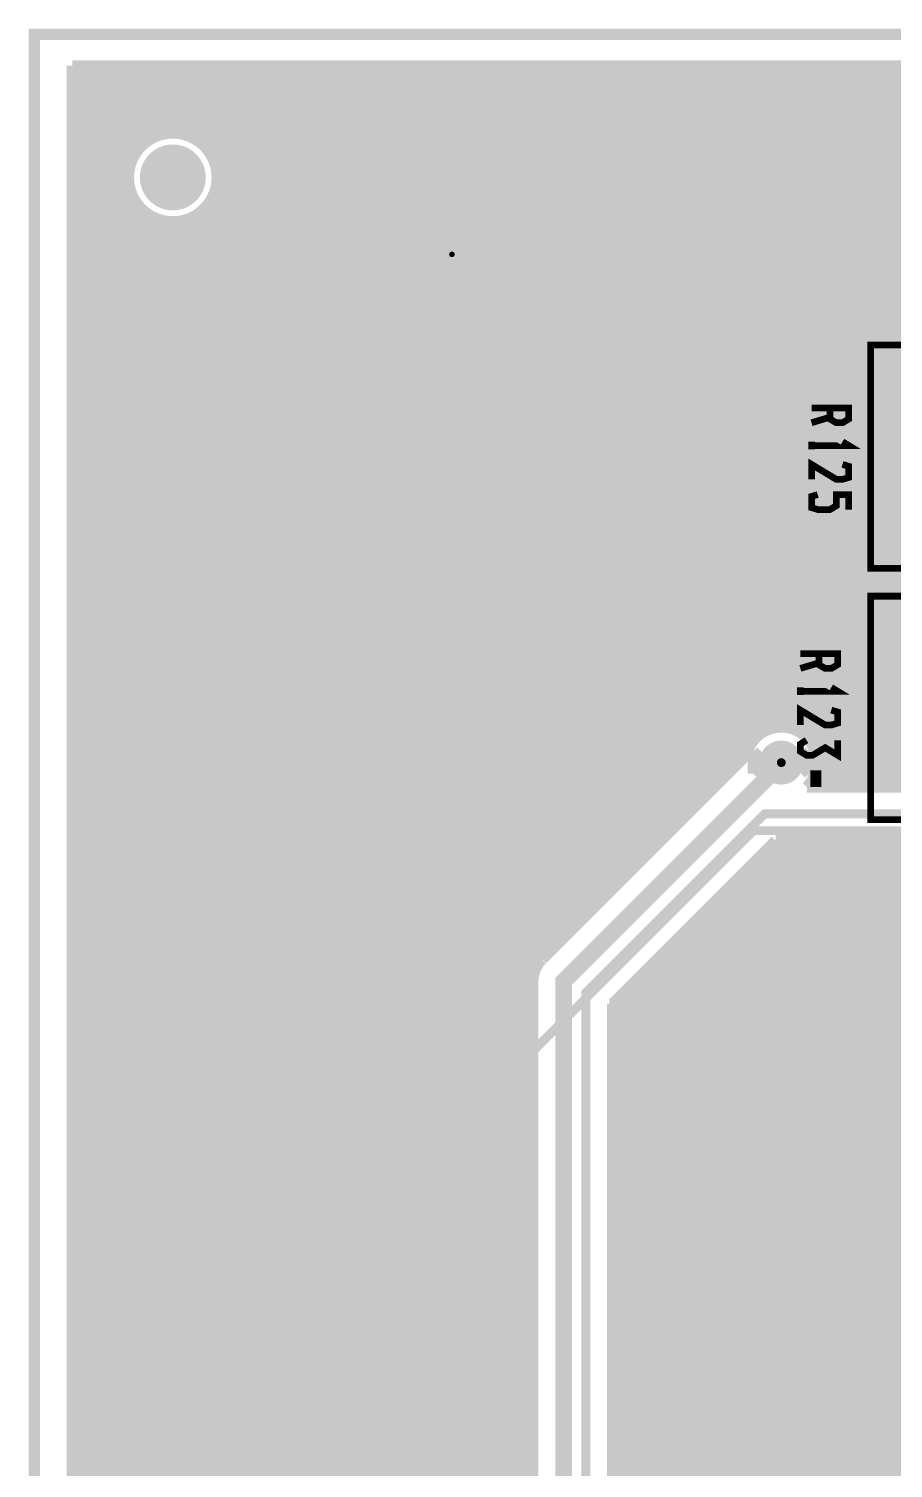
# Model space of a CAD drawing. Extents: x -10 to 131, y -93 to 209.
# Drawn here: x -9.63 to 10.04, y 176.38 to 209.12 of the extents above; entities that cross this region are included whole.
import ezdxf

# ---------------------------------------------------------------- set-up
doc = ezdxf.new("R2010")
doc.units = 0
doc.header["$MEASUREMENT"] = 0
doc.layers.get('0').update_dxf_attribs({"linetype": 'CONTINUOUS'})
for name, color, linetype in [('22-303-0_ASB', 7, 'CONTINUOUS'), ('22-303-0_AST', 7, 'CONTINUOUS'), ('22-303-0_BOT', 2, 'CONTINUOUS'), ('22-303-0_DRD', 6, 'CONTINUOUS'), ('22-303-0_DRL', 1, 'CONTINUOUS'), ('22-303-0_GND', 3, 'CONTINUOUS'), ('22-303-0_IN1', 10, 'CONTINUOUS'), ('22-303-0_SMB', 14, 'CONTINUOUS'), ('22-303-0_SMT', 9, 'CONTINUOUS'), ('22-303-0_SST', 8, 'CONTINUOUS'), ('22-303-0_TOP', 15, 'CONTINUOUS'), ('THRUHOLE_TAP', 2, 'CONTINUOUS')]:
    doc.layers.add(name, color=color, linetype=linetype)

# ---------------------------------------------------------------- blocks, each defined once
blk = doc.blocks.new('ROUND_1')
at = {"const_width": 2.99974}
blk.add_lwpolyline([(-1.49987, 0, 1), (1.49987, 0, 1)], format="xyb", close=True, dxfattribs=at)
blk = doc.blocks.new('ROUND_2')
at = {"const_width": 0.50038}
blk.add_lwpolyline([(-0.25019, 0, 1), (0.25019, 0, 1)], format="xyb", close=True, dxfattribs=at)
blk = doc.blocks.new('ROUND_70')
at = {"const_width": 0.29972}
blk.add_lwpolyline([(-0.14986, 0, 1), (0.14986, 0, 1)], format="xyb", close=True, dxfattribs=at)
blk = doc.blocks.new('ROUND_111')
at = {"const_width": 1.49987}
blk.add_lwpolyline([(-0.749934, 0, 1), (0.749934, 0, 1)], format="xyb", close=True, dxfattribs=at)
blk = doc.blocks.new('ROUND_117')
at = {"const_width": 0.10033}
blk.add_lwpolyline([(-0.050164, 0, 1), (0.050164, 0, 1)], format="xyb", close=True, dxfattribs=at)
blk = doc.blocks.new('ROUND_79')
at = {"const_width": 0.0635}
blk.add_lwpolyline([(-0.03175, 0, 1), (0.03175, 0, 1)], format="xyb", close=True, dxfattribs=at)
blk = doc.blocks.new('ROUND_100')
at = {"const_width": 0.50038}
blk.add_lwpolyline([(-0.25019, 0, 1), (0.25019, 0, 1)], format="xyb", close=True, dxfattribs=at)
blk = doc.blocks.new('ROUND_102')
at = {"const_width": 1.75006}
blk.add_lwpolyline([(-0.87503, 0, 1), (0.87503, 0, 1)], format="xyb", close=True, dxfattribs=at)
blk = doc.blocks.new('ROUND_105')
at = {"const_width": 0.7493}
blk.add_lwpolyline([(-0.37465, 0, 1), (0.37465, 0, 1)], format="xyb", close=True, dxfattribs=at)
blk = doc.blocks.new('ROUND_108')
at = {"const_width": 0.10033}
blk.add_lwpolyline([(-0.050164, 0, 1), (0.050164, 0, 1)], format="xyb", close=True, dxfattribs=at)
blk = doc.blocks.new('ROUND_82')
at = {"const_width": 1.49987}
blk.add_lwpolyline([(-0.749934, 0, 1), (0.749934, 0, 1)], format="xyb", close=True, dxfattribs=at)

msp = doc.modelspace()

# ---------------------------------------------------------------- linework, layer by layer
at = {"layer": '22-303-0_ASB', "const_width": 0.254}
msp.add_lwpolyline([(111.00054, 208.99374), (111.00054, 198.99376), (116.0018, 198.99376), (116.0018, 208.99374), (130.50012, 208.99374), (130.50012, -31.00578), (-9.4996, -31.00578), (-9.4996, 208.99374), (111.00054, 208.99374)], dxfattribs=at)
at = {"layer": '22-303-0_AST'}
for points, const_width in [([(111.00054, 208.99374), (111.00054, 198.99376), (116.0018, 198.99376), (116.0018, 208.99374), (130.50012, 208.99374), (130.50012, -31.00578), (-9.4996, -31.00578), (-9.4996, 208.99374), (111.00054, 208.99374)], 0.254), ([(9.525, 201.93), (9.525, 196.85), (12.065, 196.85), (12.065, 201.93), (9.525, 201.93)], 0.1524), ([(9.525, 196.215), (9.525, 191.135), (12.065, 191.135), (12.065, 196.215), (9.525, 196.215)], 0.1524)]:
    msp.add_lwpolyline(points, dxfattribs=dict(at, const_width=const_width))
at = {"layer": '22-303-0_BOT'}
for points, const_width in [([(110.363, 208.28), (-8.636, 208.28)], 0.254), ([(-8.636, 208.28), (-8.636, 90.2462)], 0.254), ([(-8.4074, 208.28), (-8.4074, 90.35034)], 0.254), ([(-8.1788, 208.28), (-8.1788, 90.75166)], 0.254), ([(-7.9502, 208.28), (-7.9502, 90.9066)], 0.254), ([(-7.7216, 208.28), (-7.7216, 90.9701)], 0.254), ([(-7.493, 208.28), (-7.493, 90.96756)], 0.254), ([(-7.2644, 208.28), (-7.2644, 206.16164)], 0.254), ([(-7.0358, 208.28), (-7.0358, 206.4766)], 0.254), ([(-6.8072, 208.28), (-6.8072, 206.63662)], 0.254), ([(-6.5786, 208.28), (-6.5786, 206.72044)], 0.254), ([(-6.35, 208.28), (-6.35, 206.74838)], 0.254), ([(-6.1214, 208.28), (-6.1214, 206.72044)], 0.254), ([(-5.8928, 208.28), (-5.8928, 206.63662)], 0.254), ([(-5.6642, 208.28), (-5.6642, 206.4766)], 0.254), ([(-5.4356, 208.28), (-5.4356, 206.16164)], 0.254), ([(-5.207, 208.28), (-5.207, 90.5002)], 0.254), ([(-4.9784, 208.28), (-4.9784, 90.58148)], 0.254), ([(-4.7498, 208.28), (-4.7498, 90.59164)], 0.254), ([(-4.5212, 208.28), (-4.5212, 90.53576)], 0.254), ([(-4.2926, 208.28), (-4.2926, 90.39606)], 0.254), ([(-4.064, 208.28), (-4.064, 90.45956)], 0.254), ([(-3.8354, 208.28), (-3.8354, 90.4621)], 0.254), ([(-3.6068, 208.28), (-3.6068, 90.3986)], 0.254), ([(-3.3782, 208.28), (-3.3782, 90.24366)], 0.254), ([(-3.1496, 208.28), (-3.1496, 89.84234)], 0.254), ([(-2.921, 208.28), (-2.921, 52.48656)], 0.254), ([(-2.6924, 208.28), (-2.6924, 52.4891)], 0.254), ([(-2.4638, 208.28), (-2.4638, 52.4256)], 0.254), ([(-2.2352, 208.28), (-2.2352, 52.27066)], 0.254), ([(-2.0066, 208.28), (-2.0066, 51.86934)], 0.254), ([(-1.778, 208.28), (-1.778, 45.89272)], 0.254), ([(-1.5494, 208.28), (-1.5494, 45.8597)], 0.254), ([(-1.3208, 208.28), (-1.3208, 45.75048)], 0.254), ([(-1.0922, 208.28), (-1.0922, 54.10454)], 0.254), ([(-0.8636, 208.28), (-0.8636, 120.4722)], 0.254), ([(-0.635, 208.28), (-0.635, 120.76938)], 0.254), ([(-0.4064, 208.28), (-0.4064, 120.89892)], 0.254), ([(-0.1778, 208.28), (-0.1778, 121.07926)], 0.254), ([(0.0508, 208.28), (0.0508, 121.30786)], 0.254), ([(0.2794, 208.28), (0.2794, 121.53646)], 0.254), ([(0.508, 208.28), (0.508, 121.7422)], 0.254), ([(0.7366, 208.28), (0.7366, 121.83872)], 0.254), ([(0.9652, 208.28), (0.9652, 121.8565)], 0.254), ([(1.1938, 208.28), (1.1938, 121.8565)], 0.254), ([(1.4224, 208.28), (1.4224, 121.8565)], 0.254), ([(1.651, 208.28), (1.651, 121.8565)], 0.254), ([(1.8796, 208.28), (1.8796, 187.67806)], 0.254), ([(2.1082, 208.28), (2.1082, 188.00826)], 0.254), ([(2.3368, 208.28), (2.3368, 188.23686)], 0.254), ([(2.5654, 208.28), (2.5654, 188.46546)], 0.254), ([(2.794, 208.28), (2.794, 188.69406)], 0.254), ([(3.0226, 208.28), (3.0226, 188.92266)], 0.254), ([(3.2512, 208.28), (3.2512, 189.15126)], 0.254), ([(3.4798, 208.28), (3.4798, 189.37986)], 0.254), ([(3.7084, 208.28), (3.7084, 189.60846)], 0.254), ([(3.937, 208.28), (3.937, 189.83706)], 0.254), ([(4.1656, 208.28), (4.1656, 190.06566)], 0.254), ([(4.3942, 208.28), (4.3942, 190.29426)], 0.254), ([(4.6228, 208.28), (4.6228, 190.52286)], 0.254), ([(4.8514, 208.28), (4.8514, 190.75146)], 0.254), ([(5.08, 208.28), (5.08, 190.98006)], 0.254), ([(5.3086, 208.28), (5.3086, 191.20866)], 0.254), ([(5.5372, 208.28), (5.5372, 191.43726)], 0.254), ([(5.7658, 208.28), (5.7658, 191.66586)], 0.254), ([(5.9944, 208.28), (5.9944, 191.89446)], 0.254), ([(6.223, 208.28), (6.223, 192.12306)], 0.254), ([(6.4516, 208.28), (6.4516, 192.35166)], 0.254), ([(6.6802, 208.28), (6.6802, 192.58026)], 0.254), ([(6.9088, 208.28), (6.9088, 192.98666)], 0.254), ([(7.1374, 208.28), (7.1374, 193.1543)], 0.254), ([(7.366, 208.28), (7.366, 193.22796)], 0.254), ([(7.5946, 208.28), (7.5946, 193.2305)], 0.254), ([(7.8232, 208.28), (7.8232, 193.167)], 0.254), ([(8.0518, 208.28), (8.0518, 193.01206)], 0.254), ([(8.2804, 208.28), (8.2804, 192.61074)], 0.254), ([(8.509, 208.28), (8.509, 191.8716)], 0.254), ([(8.7376, 208.28), (8.7376, 191.8716)], 0.254), ([(8.9662, 208.28), (8.9662, 191.8716)], 0.254), ([(9.1948, 208.28), (9.1948, 191.8716)], 0.254), ([(9.4234, 208.28), (9.4234, 191.8716)], 0.254), ([(9.652, 208.28), (9.652, 191.8716)], 0.254), ([(9.8806, 208.28), (9.8806, 191.8716)], 0.254), ([(10.1092, 208.28), (10.1092, 191.8716)], 0.254), ([(110.363, 208.0768), (-8.636, 208.0768)], 0.254), ([(110.363, 207.8482), (-8.636, 207.8482)], 0.254), ([(110.363, 207.6196), (-8.636, 207.6196)], 0.254), ([(110.363, 207.391), (-8.636, 207.391)], 0.254), ([(110.363, 207.1624), (-8.636, 207.1624)], 0.254), ([(110.363, 206.9338), (-8.636, 206.9338)], 0.254), ([(-6.63956, 206.7052), (-8.636, 206.7052)], 0.254), ([(-7.0358, 206.4766), (-8.636, 206.4766)], 0.254), ([(110.363, 206.7052), (-6.06044, 206.7052)], 0.254), ([(110.363, 206.4766), (-5.66166, 206.4766)], 0.254), ([(-7.21868, 206.248), (-8.636, 206.248)], 0.254), ([(110.363, 206.248), (-5.47878, 206.248)], 0.254), ([(-7.31774, 206.0194), (-8.636, 206.0194)], 0.254), ([(110.363, 206.0194), (-5.38226, 206.0194)], 0.254), ([(-7.35584, 205.7908), (-8.636, 205.7908)], 0.254), ([(-7.3406, 205.5622), (-8.636, 205.5622)], 0.254), ([(110.363, 205.5622), (-5.35686, 205.5622)], 0.254), ([(110.363, 205.7908), (-5.34416, 205.7908)], 0.254), ([(-7.27202, 205.3336), (-8.636, 205.3336)], 0.254), ([(-7.2644, 205.31582), (-7.2644, 90.8939)], 0.254), ([(-5.4356, 205.31582), (-5.4356, 90.32748)], 0.254), ([(110.363, 205.3336), (-5.42798, 205.3336)], 0.254), ([(-7.13232, 205.105), (-8.636, 205.105)], 0.254), ([(-6.86816, 204.8764), (-8.636, 204.8764)], 0.254), ([(-7.0358, 205.00086), (-7.0358, 90.72626)], 0.254), ([(-6.8072, 204.84084), (-6.8072, 89.69248)], 0.254), ([(-5.8928, 204.84084), (-5.8928, 90.28176)], 0.254), ([(110.363, 204.8764), (-5.83184, 204.8764)], 0.254), ([(-5.6642, 205.00086), (-5.6642, 90.33764)], 0.254), ([(110.363, 205.105), (-5.56768, 205.105)], 0.254), ([(110.363, 204.6478), (-8.636, 204.6478)], 0.254), ([(-6.5786, 204.75956), (-6.5786, 89.8017)], 0.254), ([(-6.35, 204.73162), (-6.35, 89.83472)], 0.254), ([(-6.1214, 204.75956), (-6.1214, 90.14206)], 0.254), ([(110.363, 204.4192), (-8.636, 204.4192)], 0.254), ([(110.363, 204.1906), (-8.636, 204.1906)], 0.254), ([(110.363, 203.962), (-8.636, 203.962)], 0.254), ([(110.363, 203.7334), (-8.636, 203.7334)], 0.254), ([(110.363, 203.5048), (-8.636, 203.5048)], 0.254), ([(110.363, 203.2762), (-8.636, 203.2762)], 0.254), ([(15.4178, 203.0476), (-8.636, 203.0476)], 0.254), ([(12.92606, 202.819), (-8.636, 202.819)], 0.254), ([(12.68984, 202.5904), (-8.636, 202.5904)], 0.254), ([(12.56284, 202.3618), (-8.636, 202.3618)], 0.254), ([(12.50188, 202.1332), (-8.636, 202.1332)], 0.254), ([(12.4968, 201.9046), (-8.636, 201.9046)], 0.254), ([(12.54252, 201.676), (-8.636, 201.676)], 0.254), ([(12.65174, 201.4474), (-8.636, 201.4474)], 0.254), ([(12.8524, 201.2188), (-8.636, 201.2188)], 0.254), ([(13.37564, 200.9902), (-8.636, 200.9902)], 0.254), ([(90.63736, 200.7616), (-8.636, 200.7616)], 0.254), ([(90.64244, 200.533), (-8.636, 200.533)], 0.254), ([(90.71356, 200.3044), (-8.636, 200.3044)], 0.254), ([(90.7415, 200.0758), (-8.636, 200.0758)], 0.254), ([(90.7415, 199.8472), (-8.636, 199.8472)], 0.254), ([(90.7415, 199.6186), (-8.636, 199.6186)], 0.254), ([(90.7415, 199.39), (-8.636, 199.39)], 0.254), ([(90.7415, 199.1614), (-8.636, 199.1614)], 0.254), ([(90.7415, 198.9328), (-8.636, 198.9328)], 0.254), ([(90.7415, 198.7042), (-8.636, 198.7042)], 0.254), ([(90.7415, 198.4756), (-8.636, 198.4756)], 0.254), ([(90.7415, 198.247), (-8.636, 198.247)], 0.254), ([(90.7415, 198.0184), (-8.636, 198.0184)], 0.254), ([(90.7415, 197.7898), (-8.636, 197.7898)], 0.254), ([(90.7415, 197.5612), (-8.636, 197.5612)], 0.254), ([(90.7415, 197.3326), (-8.636, 197.3326)], 0.254), ([(90.7415, 197.104), (-8.636, 197.104)], 0.254), ([(90.7415, 196.8754), (-8.636, 196.8754)], 0.254), ([(90.7415, 196.6468), (-8.636, 196.6468)], 0.254), ([(90.65768, 196.4182), (-8.636, 196.4182)], 0.254), ([(90.63228, 196.1896), (-8.636, 196.1896)], 0.254), ([(90.67292, 195.961), (-8.636, 195.961)], 0.254), ([(86.81466, 195.7324), (-8.636, 195.7324)], 0.254), ([(86.4108, 195.5038), (-8.636, 195.5038)], 0.254), ([(86.2584, 195.2752), (-8.636, 195.2752)], 0.254), ([(86.19236, 195.0466), (-8.636, 195.0466)], 0.254), ([(86.19744, 194.818), (-8.636, 194.818)], 0.254), ([(86.26856, 194.5894), (-8.636, 194.5894)], 0.254), ([(86.2965, 194.3608), (-8.636, 194.3608)], 0.254), ([(86.2965, 194.1322), (-8.636, 194.1322)], 0.254), ([(86.2965, 193.9036), (-8.636, 193.9036)], 0.254), ([(86.2965, 193.675), (-8.636, 193.675)], 0.254), ([(86.2965, 193.4464), (-8.636, 193.4464)], 0.254), ([(7.31266, 193.2178), (-8.636, 193.2178)], 0.254), ([(86.2965, 193.2178), (7.67334, 193.2178)], 0.254), ([(6.9088, 192.9892), (-8.636, 192.9892)], 0.254), ([(6.7564, 192.7606), (-8.636, 192.7606)], 0.254), ([(86.2965, 192.9892), (8.07466, 192.9892)], 0.254), ([(86.23554, 192.7606), (8.2296, 192.7606)], 0.254), ([(6.63194, 192.532), (-8.636, 192.532)], 0.254), ([(6.70306, 192.60312), (2.05232, 187.95238)], 0.254), ([(2.413, 121.158), (2.54, 121.285), (2.54, 187.452), (7.493, 192.405), (7.493, 192.4304)], 0.381), ([(86.00694, 192.532), (8.2931, 192.532)], 0.254), ([(6.40334, 192.3034), (-8.636, 192.3034)], 0.254), ([(6.17474, 192.0748), (-8.636, 192.0748)], 0.254), ([(85.3948, 192.0748), (8.2169, 192.0748)], 0.254), ([(8.2804, 192.25006), (8.2804, 191.8716)], 0.254), ([(85.77834, 192.3034), (8.29056, 192.3034)], 0.254), ([(5.94614, 191.8462), (-8.636, 191.8462)], 0.254), ([(84.328, 191.8716), (8.07466, 191.8716)], 0.254), ([(5.71754, 191.6176), (-8.636, 191.6176)], 0.254), ([(5.48894, 191.389), (-8.636, 191.389)], 0.254), ([(5.26034, 191.1604), (-8.636, 191.1604)], 0.254), ([(6.604, 74.168), (6.604, 100.711), (0.254, 107.061), (0.254, 117.983), (3.048, 120.777), (3.048, 187.198), (7.112, 191.262), (84.328, 191.262), (84.709, 190.881), (112.522, 190.881), (112.903, 190.5), (112.903, 157.988), (114.681, 156.21), (114.681, 139.192), (115.189, 138.684), (115.189, 135.509), (114.3, 134.62)], 0.2032), ([(5.03174, 190.9318), (-8.636, 190.9318)], 0.254), ([(4.80314, 190.7032), (-8.636, 190.7032)], 0.254), ([(4.57454, 190.4746), (-8.636, 190.4746)], 0.254), ([(7.36346, 190.6524), (3.6576, 186.944)], 0.254), ([(7.1374, 190.4238), (7.1374, 155.55976)], 0.254), ([(84.2518, 190.4746), (7.18566, 190.4746)], 0.254), ([(84.074, 190.6524), (7.36346, 190.6524)], 0.254), ([(7.366, 190.6524), (7.366, 155.55976)], 0.254), ([(7.5946, 190.6524), (7.5946, 155.55976)], 0.254), ([(7.8232, 190.6524), (7.8232, 155.55976)], 0.254), ([(8.0518, 190.6524), (8.0518, 155.55976)], 0.254), ([(8.2804, 190.6524), (8.2804, 155.55976)], 0.254), ([(8.509, 190.6524), (8.509, 155.55976)], 0.254), ([(8.7376, 190.6524), (8.7376, 155.55976)], 0.254), ([(8.9662, 190.6524), (8.9662, 155.55976)], 0.254), ([(9.1948, 190.6524), (9.1948, 155.55976)], 0.254), ([(9.4234, 190.6524), (9.4234, 155.55976)], 0.254), ([(9.652, 190.6524), (9.652, 189.7761)], 0.254), ([(9.8806, 190.6524), (9.8806, 189.7761)], 0.254), ([(10.1092, 190.6524), (10.1092, 189.7761)], 0.254), ([(4.34594, 190.246), (-8.636, 190.246)], 0.254), ([(6.9088, 190.1952), (6.9088, 155.55976)], 0.254), ([(112.2934, 190.246), (6.95706, 190.246)], 0.254), ([(4.11734, 190.0174), (-8.636, 190.0174)], 0.254), ([(3.88874, 189.7888), (-8.636, 189.7888)], 0.254), ([(111.50092, 189.7761), (9.4996, 189.7761), (9.4996, 155.55976), (5.25018, 155.55976), (5.25018, 131.9784)], 0.254), ([(112.2934, 189.7888), (6.49986, 189.7888)], 0.254), ([(6.6802, 189.9666), (6.6802, 155.55976)], 0.254), ([(112.2934, 190.0174), (6.72846, 190.0174)], 0.254), ([(3.66014, 189.5602), (-8.636, 189.5602)], 0.254), ([(6.223, 189.5094), (6.223, 155.55976)], 0.254), ([(9.4996, 189.5602), (6.27126, 189.5602)], 0.254), ([(6.4516, 189.738), (6.4516, 155.55976)], 0.254), ([(3.43154, 189.3316), (-8.636, 189.3316)], 0.254), ([(5.9944, 189.2808), (5.9944, 155.55976)], 0.254), ([(9.4996, 189.3316), (6.04266, 189.3316)], 0.254), ([(3.20294, 189.103), (-8.636, 189.103)], 0.254), ([(2.97434, 188.8744), (-8.636, 188.8744)], 0.254), ([(5.5372, 188.8236), (5.5372, 155.55976)], 0.254), ([(9.4996, 188.8744), (5.58546, 188.8744)], 0.254), ([(5.7658, 189.0522), (5.7658, 155.55976)], 0.254), ([(9.4996, 189.103), (5.81406, 189.103)], 0.254), ([(2.74574, 188.6458), (-8.636, 188.6458)], 0.254), ([(5.3086, 188.595), (5.3086, 155.55976)], 0.254), ([(9.4996, 188.6458), (5.35686, 188.6458)], 0.254), ([(2.51714, 188.4172), (-8.636, 188.4172)], 0.254), ([(2.28854, 188.1886), (-8.636, 188.1886)], 0.254), ([(4.8514, 188.1378), (4.8514, 116.5225)], 0.254), ([(9.4996, 188.1886), (4.89966, 188.1886)], 0.254), ([(5.08, 188.3664), (5.08, 116.47424)], 0.254), ([(9.4996, 188.4172), (5.12826, 188.4172)], 0.254), ([(2.05994, 187.96), (-8.636, 187.96)], 0.254), ([(4.6228, 187.9092), (4.6228, 116.5225)], 0.254), ([(9.4996, 187.96), (4.67106, 187.96)], 0.254), ([(1.89992, 187.7314), (-8.636, 187.7314)], 0.254), ([(1.84404, 187.5028), (-8.636, 187.5028)], 0.254), ([(9.4996, 187.5028), (4.21386, 187.5028)], 0.254), ([(4.3942, 187.6806), (4.3942, 116.5225)], 0.254), ([(9.4996, 187.7314), (4.44246, 187.7314)], 0.254), ([(1.8415, 187.2742), (-8.636, 187.2742)], 0.254), ([(1.8415, 187.452), (1.8415, 121.8565)], 0.254), ([(3.937, 187.2234), (3.937, 116.5225)], 0.254), ([(9.4996, 187.2742), (3.98526, 187.2742)], 0.254), ([(4.1656, 187.452), (4.1656, 116.5225)], 0.254), ([(1.8415, 187.0456), (-8.636, 187.0456)], 0.254), ([(3.6576, 186.944), (3.6576, 120.777)], 0.254), ([(3.7084, 186.9948), (3.7084, 116.5225)], 0.254), ([(9.4996, 187.0456), (3.75666, 187.0456)], 0.254), ([(1.8415, 186.817), (-8.636, 186.817)], 0.254), ([(1.8415, 186.5884), (-8.636, 186.5884)], 0.254), ([(9.4996, 186.817), (3.6576, 186.817)], 0.254), ([(9.4996, 186.5884), (3.6576, 186.5884)], 0.254), ([(1.8415, 186.3598), (-8.636, 186.3598)], 0.254), ([(9.4996, 186.3598), (3.6576, 186.3598)], 0.254), ([(1.8415, 186.1312), (-8.636, 186.1312)], 0.254), ([(1.8415, 185.9026), (-8.636, 185.9026)], 0.254), ([(9.4996, 186.1312), (3.6576, 186.1312)], 0.254), ([(9.4996, 185.9026), (3.6576, 185.9026)], 0.254), ([(1.8415, 185.674), (-8.636, 185.674)], 0.254), ([(9.4996, 185.674), (3.6576, 185.674)], 0.254), ([(1.8415, 185.4454), (-8.636, 185.4454)], 0.254), ([(1.8415, 185.2168), (-8.636, 185.2168)], 0.254), ([(9.4996, 185.4454), (3.6576, 185.4454)], 0.254), ([(9.4996, 185.2168), (3.6576, 185.2168)], 0.254), ([(1.8415, 184.9882), (-8.636, 184.9882)], 0.254), ([(9.4996, 184.9882), (3.6576, 184.9882)], 0.254), ([(1.8415, 184.7596), (-8.636, 184.7596)], 0.254), ([(1.8415, 184.531), (-8.636, 184.531)], 0.254), ([(9.4996, 184.7596), (3.6576, 184.7596)], 0.254), ([(9.4996, 184.531), (3.6576, 184.531)], 0.254), ([(1.8415, 184.3024), (-8.636, 184.3024)], 0.254), ([(9.4996, 184.3024), (3.6576, 184.3024)], 0.254), ([(1.8415, 184.0738), (-8.636, 184.0738)], 0.254), ([(9.4996, 184.0738), (3.6576, 184.0738)], 0.254), ([(1.8415, 183.8452), (-8.636, 183.8452)], 0.254), ([(1.8415, 183.6166), (-8.636, 183.6166)], 0.254), ([(9.4996, 183.8452), (3.6576, 183.8452)], 0.254), ([(9.4996, 183.6166), (3.6576, 183.6166)], 0.254), ([(1.8415, 183.388), (-8.636, 183.388)], 0.254), ([(9.4996, 183.388), (3.6576, 183.388)], 0.254), ([(1.8415, 183.1594), (-8.636, 183.1594)], 0.254), ([(1.8415, 182.9308), (-8.636, 182.9308)], 0.254), ([(9.4996, 183.1594), (3.6576, 183.1594)], 0.254), ([(9.4996, 182.9308), (3.6576, 182.9308)], 0.254), ([(1.8415, 182.7022), (-8.636, 182.7022)], 0.254), ([(9.4996, 182.7022), (3.6576, 182.7022)], 0.254), ([(1.8415, 182.4736), (-8.636, 182.4736)], 0.254), ([(1.8415, 182.245), (-8.636, 182.245)], 0.254), ([(9.4996, 182.4736), (3.6576, 182.4736)], 0.254), ([(9.4996, 182.245), (3.6576, 182.245)], 0.254), ([(1.8415, 182.0164), (-8.636, 182.0164)], 0.254), ([(9.4996, 182.0164), (3.6576, 182.0164)], 0.254), ([(1.8415, 181.7878), (-8.636, 181.7878)], 0.254), ([(9.4996, 181.7878), (3.6576, 181.7878)], 0.254), ([(1.8415, 181.5592), (-8.636, 181.5592)], 0.254), ([(1.8415, 181.3306), (-8.636, 181.3306)], 0.254), ([(9.4996, 181.5592), (3.6576, 181.5592)], 0.254), ([(9.4996, 181.3306), (3.6576, 181.3306)], 0.254), ([(1.8415, 181.102), (-8.636, 181.102)], 0.254), ([(9.4996, 181.102), (3.6576, 181.102)], 0.254), ([(1.8415, 180.8734), (-8.636, 180.8734)], 0.254), ([(1.8415, 180.6448), (-8.636, 180.6448)], 0.254), ([(9.4996, 180.8734), (3.6576, 180.8734)], 0.254), ([(9.4996, 180.6448), (3.6576, 180.6448)], 0.254), ([(1.8415, 180.4162), (-8.636, 180.4162)], 0.254), ([(9.4996, 180.4162), (3.6576, 180.4162)], 0.254), ([(1.8415, 180.1876), (-8.636, 180.1876)], 0.254), ([(1.8415, 179.959), (-8.636, 179.959)], 0.254), ([(9.4996, 180.1876), (3.6576, 180.1876)], 0.254), ([(9.4996, 179.959), (3.6576, 179.959)], 0.254), ([(1.8415, 179.7304), (-8.636, 179.7304)], 0.254), ([(9.4996, 179.7304), (3.6576, 179.7304)], 0.254), ([(1.8415, 179.5018), (-8.636, 179.5018)], 0.254), ([(9.4996, 179.5018), (3.6576, 179.5018)], 0.254), ([(1.8415, 179.2732), (-8.636, 179.2732)], 0.254), ([(1.8415, 179.0446), (-8.636, 179.0446)], 0.254), ([(9.4996, 179.2732), (3.6576, 179.2732)], 0.254), ([(9.4996, 179.0446), (3.6576, 179.0446)], 0.254), ([(1.8415, 178.816), (-8.636, 178.816)], 0.254), ([(9.4996, 178.816), (3.6576, 178.816)], 0.254), ([(1.8415, 178.5874), (-8.636, 178.5874)], 0.254), ([(1.8415, 178.3588), (-8.636, 178.3588)], 0.254), ([(9.4996, 178.5874), (3.6576, 178.5874)], 0.254), ([(9.4996, 178.3588), (3.6576, 178.3588)], 0.254), ([(1.8415, 178.1302), (-8.636, 178.1302)], 0.254), ([(9.4996, 178.1302), (3.6576, 178.1302)], 0.254), ([(1.8415, 177.9016), (-8.636, 177.9016)], 0.254), ([(1.8415, 177.673), (-8.636, 177.673)], 0.254), ([(9.4996, 177.9016), (3.6576, 177.9016)], 0.254), ([(9.4996, 177.673), (3.6576, 177.673)], 0.254), ([(1.8415, 177.4444), (-8.636, 177.4444)], 0.254), ([(9.4996, 177.4444), (3.6576, 177.4444)], 0.254), ([(1.8415, 177.2158), (-8.636, 177.2158)], 0.254), ([(9.4996, 177.2158), (3.6576, 177.2158)], 0.254), ([(1.8415, 176.9872), (-8.636, 176.9872)], 0.254), ([(1.8415, 176.7586), (-8.636, 176.7586)], 0.254), ([(9.4996, 176.9872), (3.6576, 176.9872)], 0.254), ([(9.4996, 176.7586), (3.6576, 176.7586)], 0.254), ([(1.8415, 176.53), (-8.636, 176.53)], 0.254), ([(9.4996, 176.53), (3.6576, 176.53)], 0.254), ([(1.8415, 176.3014), (-8.636, 176.3014)], 0.254), ([(9.4996, 176.3014), (3.6576, 176.3014)], 0.254)]:
    msp.add_lwpolyline(points, dxfattribs=dict(at, const_width=const_width))
at = {"layer": '22-303-0_BOT', "const_width": 0.254}
for points in [[(-6.35, 206.74838, 0.4142136), (-7.35838, 205.74)], [(-5.34162, 205.74, 0.4142136), (-6.35, 206.74838)], [(-7.35838, 205.74, 0.4142136), (-6.35, 204.73162)], [(-6.35, 204.73162, 0.4142136), (-5.34162, 205.74)], [(7.493, 193.23812, 0.3524812), (6.70306, 192.60312)], [(8.30072, 192.4304, 0.4142136), (7.493, 193.23812)], [(8.07466, 191.8716, 0.1937088), (8.29959, 192.4304)], [(2.0447, 187.94476, 0.1982443), (1.84133, 187.452)]]:
    msp.add_lwpolyline(points, format="xyb", dxfattribs=at)
at = {"layer": '22-303-0_DRD', "const_width": 0.254}
for points in [[(111.00054, 208.99374), (111.00054, 198.99376), (116.0018, 198.99376), (116.0018, 208.99374), (130.50012, 208.99374), (130.50012, -31.00578), (-9.4996, -31.00578), (-9.4996, 208.99374), (111.00054, 208.99374)], [(0, 204.62494), (0, 203.35494)], [(0.635, 203.98994), (-0.635, 203.98994)], [(6.858, 192.1764), (7.493, 192.8114)], [(7.493, 192.8114), (8.128, 192.1764)], [(6.858, 192.6844), (6.858, 192.1764)], [(7.493, 192.0494), (6.858, 192.6844)], [(8.128, 192.6844), (7.493, 192.0494)], [(8.128, 192.1764), (8.128, 192.6844)]]:
    msp.add_lwpolyline(points, dxfattribs=at)
at = {"layer": '22-303-0_DRL', "const_width": 0.254}
for points in [[(111.00054, 208.99374), (111.00054, 198.99376), (116.0018, 198.99376), (116.0018, 208.99374), (130.50012, 208.99374), (130.50012, -31.00578), (-9.4996, -31.00578), (-9.4996, 208.99374), (111.00054, 208.99374)], [(93.45422, 17.63014), (76.454, 17.63014), (76.454, 58.10758), (9.4996, 58.10758), (9.4996, 122.97664), (13.5001, 122.97664), (13.5001, 131.9784), (5.25018, 131.9784), (5.25018, 155.55976), (9.4996, 155.55976), (9.4996, 189.7761), (111.50092, 189.7761), (111.50092, 159.77616), (106.36504, 159.77616), (106.36504, 90.10904), (82.63636, 90.10904), (82.63636, 115.10772), (72.03948, 115.10772), (72.03948, 80.10906), (111.50092, 80.10906), (111.50092, 58.10758), (93.45422, 58.10758), (93.45422, 17.63014)]]:
    msp.add_lwpolyline(points, dxfattribs=at)
at = {"layer": '22-303-0_GND'}
for points, const_width in [([(111.00054, 208.99374), (111.00054, 198.99376), (116.0018, 198.99376), (116.0018, 208.99374), (130.50012, 208.99374), (130.50012, -31.00578), (-9.4996, -31.00578), (-9.4996, 208.99374), (111.00054, 208.99374)], 0.254), ([(111.50092, 189.71514), (9.4996, 189.71514)], 1.27), ([(111.50092, 189.08014), (9.4996, 189.08014)], 1.27), ([(111.50092, 188.44514), (9.4996, 188.44514)], 1.27), ([(111.50092, 187.81014), (9.4996, 187.81014)], 1.27), ([(111.50092, 187.17514), (9.4996, 187.17514)], 1.27), ([(111.50092, 186.54014), (9.4996, 186.54014)], 1.27), ([(111.50092, 185.90514), (9.4996, 185.90514)], 1.27), ([(111.50092, 185.27014), (9.4996, 185.27014)], 1.27), ([(111.50092, 184.63514), (9.4996, 184.63514)], 1.27), ([(111.50092, 184.00014), (9.4996, 184.00014)], 1.27), ([(111.50092, 183.36514), (9.4996, 183.36514)], 1.27), ([(111.50092, 182.73014), (9.4996, 182.73014)], 1.27), ([(111.50092, 182.09514), (9.4996, 182.09514)], 1.27), ([(111.50092, 181.46014), (9.4996, 181.46014)], 1.27), ([(111.50092, 180.82514), (9.4996, 180.82514)], 1.27), ([(111.50092, 180.19014), (9.4996, 180.19014)], 1.27), ([(111.50092, 179.55514), (9.4996, 179.55514)], 1.27), ([(111.50092, 178.92014), (9.4996, 178.92014)], 1.27), ([(111.50092, 178.28514), (9.4996, 178.28514)], 1.27), ([(111.50092, 177.65014), (9.4996, 177.65014)], 1.27), ([(111.50092, 177.01514), (9.4996, 177.01514)], 1.27), ([(111.50092, 176.38014), (9.4996, 176.38014)], 1.27), ([(111.50092, 175.74514), (9.4996, 175.74514)], 1.27)]:
    msp.add_lwpolyline(points, dxfattribs=dict(at, const_width=const_width))
at = {"layer": '22-303-0_SST', "const_width": 0.1524}
for points in [[(9.525, 201.93), (12.065, 201.93), (12.065, 196.85), (9.525, 196.85), (9.525, 201.93)], [(8.60298, 200.49744), (8.60298, 200.24344), (8.74522, 200.15962), (8.88492, 200.15962), (9.02716, 200.24344), (9.02716, 200.49744), (8.18134, 200.49744)], [(8.60298, 200.28662), (8.18134, 200.15962)], [(8.18134, 199.55764), (8.18134, 199.72782)], [(8.18134, 199.64146), (9.02716, 199.64146), (8.88492, 199.72782)], [(8.18134, 198.87184), (8.18134, 199.2122), (8.74522, 198.87184), (8.88492, 198.87184), (9.02716, 198.91502), (9.02716, 199.16902), (8.88492, 199.2122)], [(8.32104, 198.5264), (8.18134, 198.48322), (8.18134, 198.22922), (8.32104, 198.18604), (8.60298, 198.18604), (8.74522, 198.2724), (8.74522, 198.5264), (9.02716, 198.5264), (9.02716, 198.18604)], [(9.525, 196.215), (12.065, 196.215), (12.065, 191.135), (9.525, 191.135), (9.525, 196.215)], [(8.34898, 194.90944), (8.34898, 194.65544), (8.49122, 194.57162), (8.63092, 194.57162), (8.77316, 194.65544), (8.77316, 194.90944), (7.92734, 194.90944)], [(8.34898, 194.69862), (7.92734, 194.57162)], [(7.92734, 193.96964), (7.92734, 194.13982)], [(7.92734, 194.05346), (8.77316, 194.05346), (8.63092, 194.13982)], [(7.92734, 193.28384), (7.92734, 193.6242), (8.49122, 193.28384), (8.63092, 193.28384), (8.77316, 193.32702), (8.77316, 193.58102), (8.63092, 193.6242)], [(8.06704, 192.9384), (7.92734, 192.85204), (7.92734, 192.6844), (8.06704, 192.59804), (8.20928, 192.59804), (8.49122, 192.76822), (8.77316, 192.59804), (8.77316, 192.9384)]]:
    msp.add_lwpolyline(points, dxfattribs=at)
at = {"layer": '22-303-0_TOP'}
for points, const_width in [([(-8.255, 89.535), (-8.255, 90.424), (-8.001, 90.678), (-8.001, 190.627), (9.144, 207.772), (19.939, 207.772), (22.606, 205.105), (68.707, 205.105), (75.7682, 198.0438), (83.185, 198.0438)], 0.2032), ([(83.058, 194.31), (78.867, 194.31), (68.58, 204.597), (22.479, 204.597), (19.812, 207.264), (9.271, 207.264), (-7.493, 190.5), (-7.493, 90.297), (-7.62, 90.17)], 0.2032), ([(95.885, 193.5988), (95.885, 192.532), (94.234, 190.881), (87.757, 190.881), (86.233, 192.405), (80.01, 192.405), (68.326, 204.089), (22.352, 204.089), (19.685, 206.756), (9.398, 206.756), (-6.985, 190.373), (-6.985, 82.169), (-7.239, 81.915)], 0.2032), ([(24.765, 200.7362), (24.765, 201.041), (19.558, 206.248), (9.525, 206.248), (-6.477, 190.246), (-6.477, 89.154), (-6.35, 89.027)], 0.2032), ([(30.353, 194.31), (30.353, 192.278), (28.956, 190.881), (6.858, 190.881), (-5.969, 178.054), (-5.969, 89.916), (-5.588, 89.535)], 0.2032), ([(7.493, 192.4304), (7.4676, 192.405), (7.493, 192.405), (7.5057, 192.4177), (10.795, 192.4177)], 0.381)]:
    msp.add_lwpolyline(points, dxfattribs=dict(at, const_width=const_width))

# ---------------------------------------------------------------- block references
at = {"layer": '22-303-0_BOT'}
for name, p in [('ROUND_1', (0, 203.98994)), ('ROUND_2', (-6.35, 205.74)), ('ROUND_70', (7.493, 192.4304))]:
    msp.add_blockref(name, p, dxfattribs=at)
at = {"layer": '22-303-0_DRL'}
for name, p in [('ROUND_111', (0, 203.98994)), ('ROUND_117', (7.493, 192.4304))]:
    msp.add_blockref(name, p, dxfattribs=at)
at = {"layer": '22-303-0_GND'}
for name, p in [('ROUND_79', (0, 203.98994)), ('ROUND_100', (7.493, 192.4304))]:
    msp.add_blockref(name, p, dxfattribs=at)
at = {"layer": '22-303-0_IN1'}
for name, p in [('ROUND_102', (0, 203.98994)), ('ROUND_70', (7.493, 192.4304))]:
    msp.add_blockref(name, p, dxfattribs=at)
at = {"layer": '22-303-0_SMB'}
for name, p in [('ROUND_1', (0, 203.98994)), ('ROUND_105', (-6.35, 205.74))]:
    msp.add_blockref(name, p, dxfattribs=at)
at = {"layer": '22-303-0_SMT'}
for name, p in [('ROUND_1', (0, 203.98994)), ('ROUND_105', (-5.08, 200.66))]:
    msp.add_blockref(name, p, dxfattribs=at)
at = {"layer": '22-303-0_TOP'}
for name, p in [('ROUND_1', (0, 203.98994)), ('ROUND_2', (-5.08, 200.66)), ('ROUND_70', (7.493, 192.4304))]:
    msp.add_blockref(name, p, dxfattribs=at)
at = {"layer": 'THRUHOLE_TAP'}
for name, p in [('ROUND_82', (0, 203.98994)), ('ROUND_108', (7.493, 192.4304))]:
    msp.add_blockref(name, p, dxfattribs=at)

doc.saveas('drawing.dxf')
